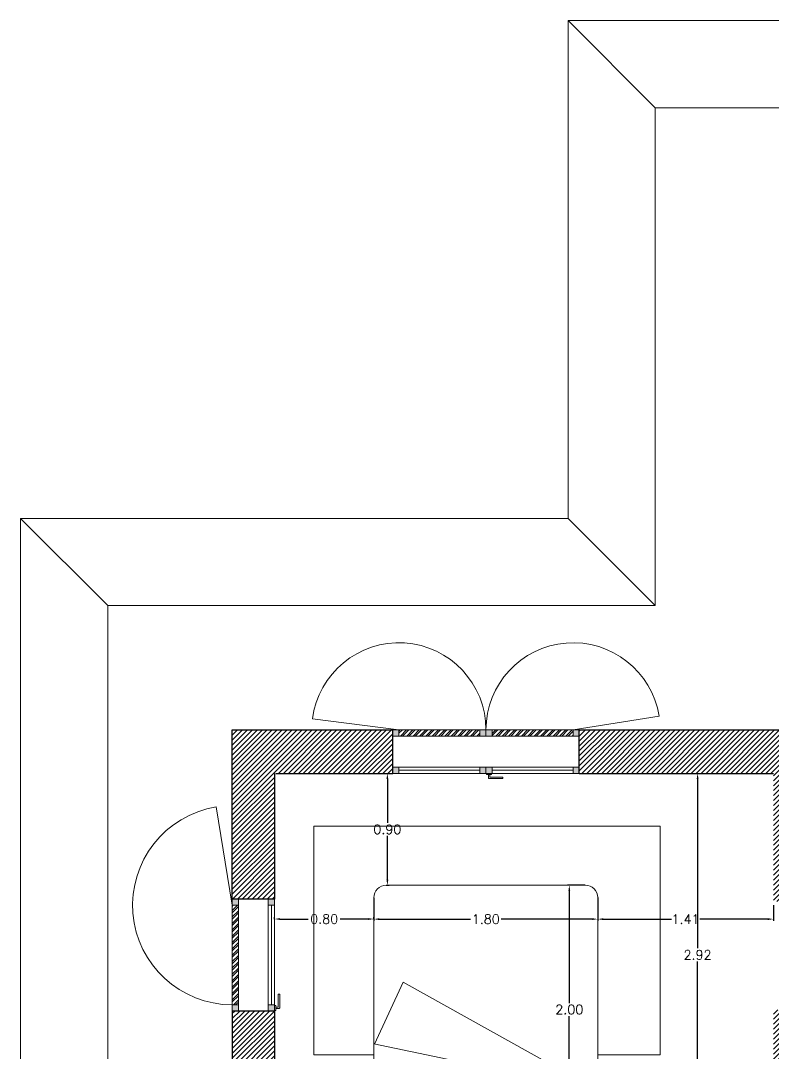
# Model space of a CAD drawing. Header units: millimetres. Extents: x 51 to 284, y 32 to 237.
# Drawn here: x 167.5 to 173.55, y 74.9 to 83.2 of the extents above; entities that cross this region are included whole.
import ezdxf

# ---------------------------------------------------------------- set-up
doc = ezdxf.new("R2010")
doc.units = ezdxf.units.MM
for name, color, linetype, lineweight in [('detalle', 6, 'Continuous', 5), ('FUSTERIA', 2, 'Continuous', 15), ('MUR', 5, 'Continuous', 25), ('PROYECTADO', 1, 'Continuous', 18), ('somb. Muro', 251, 'Continuous', 15), ('sombreado', 253, 'Continuous', 13)]:
    doc.layers.add(name, color=color, linetype=linetype, lineweight=lineweight)
doc.layers.add('SS_VEGETACION', color=7, linetype='Continuous', true_color=0x8ba14f)
doc.styles.add('ROMANS', font='romans.shx')
doc.dimstyles.new('martacota1', dxfattribs={"dimscale": 0.3, "dimtxt": 0.15, "dimasz": 0.15, "dimexe": 0.05, "dimexo": 0, "dimgap": 0.05, "dimtad": 0, "dimtih": 1, "dimtoh": 1, "dimzin": 0, "dimdsep": 46, "dimtxsty": 'ROMANS', "dimcen": 0.05, "dimclrt": 7, "dimadec": 0, "dimazin": 0, "dimtfac": 0.1, "dimtix": 1, "dimtmove": 1, "dimatfit": 3, "dimfxl": 1, "dimtolj": 1, "dimtzin": 1, "dimarcsym": 0})
pattern_1 = [(45, (34.16921, 48.76775), (-0.01998107, 0.01998107), [])]
pattern_2 = [(45, (34.16921, 48.76775), (-0.02559373, 0.02559373), []), (45, (34.186274, 48.76775), (-0.02559373, 0.02559373), [])]

# ---------------------------------------------------------------- blocks, each defined once
blk = doc.blocks.new('*D22')
at = {"layer": 'Defpoints', "color": 0, "transparency": 16777216}
for p in [(170.3383, 76.1524), (172.1383, 76.154), (172.1383, 75.9807)]:
    blk.add_point(p, dxfattribs=at)
at = {"layer": 'SS_VEGETACION', "color": 0, "lineweight": -2, "transparency": 16777216}
for p, q in [((170.3383, 76.1524), (170.3383, 75.9657)), ((172.1383, 76.154), (172.1383, 75.9657)), ((170.3833, 75.9807), (171.1144, 75.9807)), ((172.0933, 75.9807), (171.3622, 75.9807))]:
    blk.add_line(p, q, dxfattribs=at)
at = {"layer": 'SS_VEGETACION', "color": 0, "transparency": 16777216}
for points in [[(170.3833, 75.9882), (170.3833, 75.9732), (170.3383, 75.9807)], [(172.0933, 75.9882), (172.0933, 75.9732), (172.1383, 75.9807)]]:
    blk.add_solid(points, dxfattribs=at)
at = {"layer": 'SS_VEGETACION', "color": 7, "transparency": 16777216, "insert": (171.2383, 75.9807), "char_height": 0.075, "attachment_point": 5, "style": 'ROMANS'}
blk.add_mtext('\\A1;1.80', dxfattribs=at)
blk = doc.blocks.new('*D23')
at = {"layer": 'Defpoints', "color": 0, "transparency": 16777216}
for p in [(171.9096, 76.2539), (172.0383, 76.2539), (172.14, 74.254)]:
    blk.add_point(p, dxfattribs=at)
at = {"layer": 'SS_VEGETACION', "color": 0, "lineweight": -2, "transparency": 16777216}
for p, q in [((172.0383, 76.2539), (171.8946, 76.2539)), ((171.9096, 76.2089), (171.9096, 75.3065)), ((171.9096, 74.299), (171.9096, 75.2015)), ((172.14, 74.254), (171.8946, 74.254))]:
    blk.add_line(p, q, dxfattribs=at)
at = {"layer": 'SS_VEGETACION', "color": 0, "transparency": 16777216}
for points in [[(171.9021, 76.2089), (171.9171, 76.2089), (171.9096, 76.2539)], [(171.9021, 74.299), (171.9171, 74.299), (171.9096, 74.254)]]:
    blk.add_solid(points, dxfattribs=at)
at = {"layer": 'SS_VEGETACION', "color": 7, "transparency": 16777216, "insert": (171.9096, 75.254), "char_height": 0.075, "attachment_point": 5, "style": 'ROMANS'}
blk.add_mtext('\\A1;2.00', dxfattribs=at)
blk = doc.blocks.new('*D24')
at = {"layer": 'Defpoints', "color": 0, "transparency": 16777216}
for p in [(169.54, 75.9814), (169.54, 75.9807), (170.3383, 75.9807)]:
    blk.add_point(p, dxfattribs=at)
at = {"layer": 'SS_VEGETACION', "color": 0, "lineweight": -2, "transparency": 16777216}
for p, q in [((169.54, 75.9807), (169.54, 75.9964)), ((169.585, 75.9814), (169.8099, 75.9814)), ((170.2933, 75.9814), (170.0684, 75.9814)), ((170.3383, 75.9807), (170.3383, 75.9964))]:
    blk.add_line(p, q, dxfattribs=at)
at = {"layer": 'SS_VEGETACION', "color": 0, "transparency": 16777216}
for points in [[(169.585, 75.9889), (169.585, 75.9739), (169.54, 75.9814)], [(170.2933, 75.9889), (170.2933, 75.9739), (170.3383, 75.9814)]]:
    blk.add_solid(points, dxfattribs=at)
at = {"layer": 'SS_VEGETACION', "color": 7, "transparency": 16777216, "insert": (169.9392, 75.9814), "char_height": 0.075, "attachment_point": 5, "style": 'ROMANS'}
blk.add_mtext('\\A1;0.80', dxfattribs=at)
blk = doc.blocks.new('*D25')
at = {"layer": 'Defpoints', "color": 0, "transparency": 16777216}
for p in [(170.4382, 77.1519), (170.4473, 77.1519), (170.4382, 76.2525)]:
    blk.add_point(p, dxfattribs=at)
at = {"layer": 'SS_VEGETACION', "color": 0, "lineweight": -2, "transparency": 16777216}
for p, q in [((170.4382, 77.1519), (170.4623, 77.1519)), ((170.4473, 77.1069), (170.4473, 76.7547)), ((170.4473, 76.2975), (170.4473, 76.6497)), ((170.4382, 76.2525), (170.4623, 76.2525))]:
    blk.add_line(p, q, dxfattribs=at)
at = {"layer": 'SS_VEGETACION', "color": 0, "transparency": 16777216}
for points in [[(170.4398, 77.1069), (170.4548, 77.1069), (170.4473, 77.1519)], [(170.4398, 76.2975), (170.4548, 76.2975), (170.4473, 76.2525)]]:
    blk.add_solid(points, dxfattribs=at)
at = {"layer": 'SS_VEGETACION', "color": 7, "transparency": 16777216, "insert": (170.4473, 76.7022), "char_height": 0.075, "attachment_point": 5, "style": 'ROMANS'}
blk.add_mtext('\\A1;0.90', dxfattribs=at)
blk = doc.blocks.new('*D26')
at = {"layer": 'Defpoints', "color": 0, "transparency": 16777216}
for p in [(173.5498, 76.0919), (172.1385, 75.9808), (173.5498, 75.9807)]:
    blk.add_point(p, dxfattribs=at)
at = {"layer": 'SS_VEGETACION', "color": 0, "lineweight": -2, "transparency": 16777216}
for p, q in [((173.5498, 76.0919), (173.5498, 75.9657)), ((172.1385, 75.9808), (172.1385, 75.9657)), ((172.1835, 75.9807), (172.7309, 75.9807)), ((173.5048, 75.9807), (172.9573, 75.9807))]:
    blk.add_line(p, q, dxfattribs=at)
at = {"layer": 'SS_VEGETACION', "color": 0, "transparency": 16777216}
for points in [[(172.1835, 75.9882), (172.1835, 75.9732), (172.1385, 75.9807)], [(173.5048, 75.9882), (173.5048, 75.9732), (173.5498, 75.9807)]]:
    blk.add_solid(points, dxfattribs=at)
at = {"layer": 'SS_VEGETACION', "color": 7, "transparency": 16777216, "insert": (172.8441, 75.9807), "char_height": 0.075, "attachment_point": 5, "style": 'ROMANS'}
blk.add_mtext('\\A1;1.41', dxfattribs=at)
blk = doc.blocks.new('*D57')
at = {"layer": 'Defpoints', "color": 0, "transparency": 16777216}
for p in [(172.64, 77.1523), (172.9406, 77.1523), (172.64, 74.2346)]:
    blk.add_point(p, dxfattribs=at)
at = {"layer": 'SS_VEGETACION', "color": 0, "lineweight": -2, "transparency": 16777216}
for p, q in [((172.64, 77.1523), (172.9556, 77.1523)), ((172.9406, 77.1073), (172.9406, 75.746)), ((172.9406, 74.2796), (172.9406, 75.641)), ((172.64, 74.2346), (172.9556, 74.2346))]:
    blk.add_line(p, q, dxfattribs=at)
at = {"layer": 'SS_VEGETACION', "color": 0, "transparency": 16777216}
for points in [[(172.9331, 77.1073), (172.9481, 77.1073), (172.9406, 77.1523)], [(172.9331, 74.2796), (172.9481, 74.2796), (172.9406, 74.2346)]]:
    blk.add_solid(points, dxfattribs=at)
at = {"layer": 'SS_VEGETACION', "color": 7, "transparency": 16777216, "insert": (172.9406, 75.6935), "char_height": 0.075, "attachment_point": 5, "style": 'ROMANS'}
blk.add_mtext('\\A1;2.92', dxfattribs=at)

msp = doc.modelspace()

# ---------------------------------------------------------------- hatches: boundary and pattern name
at = {"layer": 'somb. Muro'}
h = msp.add_hatch(dxfattribs=at)
h.set_pattern_fill('ANSI31', color=256, scale=0.0089)
h.set_pattern_definition(pattern_1)
h.paths.add_polyline_path([(176, 81.5019), (175.4, 81.5019), (175.4, 81.1519), (175.7, 81.1519), (176, 81.1519)])
h.paths.add_polyline_path([(179.58, 81.5019), (177.94, 81.5019), (177.94, 81.1419), (179.58, 81.1419)])
h.paths.add_polyline_path([(182.4803, 81.503), (181.52, 81.5019), (181.52, 81.1519), (181.78, 81.1519), (182.4803, 81.1519)])
h.paths.add_polyline_path([(186.0994, 81.5019), (183.38, 81.503), (183.38, 81.1426), (184.2, 81.1426), (184.2, 79.3039), (182.48, 79.3039), (182.48, 80.4419), (182.38, 80.4419), (182.38, 79.2039), (184.95, 79.2039), (184.95, 79.3039), (184.3, 79.3039), (184.3, 81.1426), (185.75, 81.1426), (185.75, 78.4729), (186.1, 78.4729)])
h.paths.add_polyline_path([(185.0216, 75.2519), (184.2408, 75.2519), (184.2408, 74.9019), (184.8694, 74.9019), (185.0669, 74.6906), (185.3224, 74.9293), (185.2749, 74.9802)])
h.paths.add_polyline_path([(182.3008, 75.2519), (181.52, 75.2519), (181.52, 74.9019), (182.3008, 74.9019)])
h.paths.add_polyline_path([(179.58, 75.2519), (177.94, 75.2519), (177.94, 74.9919), (179.05, 74.9919), (179.05, 74.9019), (179.58, 74.9019)])
h.paths.add_polyline_path([(179.05, 74.9919), (177.94, 74.9919), (177.94, 74.9019), (179.05, 74.9019)])
h.paths.add_polyline_path([(176, 75.2519), (173.55, 75.2519), (173.55, 72.1183), (173.9, 72.1183), (173.9, 72.6519), (173.858, 72.6519), (173.858, 74.9919), (176, 74.9919)])
h.paths.add_polyline_path([(176, 74.9919), (173.858, 74.9919), (173.858, 72.6519), (173.9, 72.6519), (173.9, 74.9019), (176, 74.9019)], flags=17)
h.paths.add_polyline_path([(169.54, 72.5846), (170.44, 72.5846), (170.44, 72.6846), (169.2002, 72.6846), (169.2002, 68.7019), (170.645, 68.7019), (170.645, 69.0419), (169.54, 69.0419), (169.54, 70.0519), (171.445, 70.0519), (171.445, 68.7019), (172.045, 68.7019), (172.045, 69.0419), (171.545, 69.0419), (171.545, 70.0519), (173.55, 70.0519), (173.55, 69.0519), (172.845, 69.0519), (172.845, 68.7019), (173.9, 68.7019), (173.9, 71.2183), (173.55, 71.2183), (173.55, 70.1519), (169.54, 70.1519)])
h.paths.add_polyline_path([(170.49, 77.1519), (170.49, 77.5019), (169.2, 77.5019), (169.2, 76.1421), (169.54, 76.1421), (169.54, 77.1519)])
h.paths.add_polyline_path([(171.99, 77.5019), (171.99, 77.1523), (173.5494, 77.1523), (173.5497, 76.1219), (173.65, 76.1219), (173.65, 76.4515), (174.085, 76.4516), (174.085, 76.5519), (174.0494, 76.5519), (173.65, 76.5518), (173.65, 77.152), (173.9475, 77.152), (173.9465, 77.6532), (173.6, 77.6532), (173.6, 77.5019)])
h.paths.add_polyline_path([(185.8499, 77.5729), (185.8499, 76.5039), (185.7999, 76.5039), (185.7999, 77.5729), (185.75, 77.5729), (185.75, 76.5039), (186.3367, 75.8747), (186.5562, 76.0793), (186.5927, 76.1134), (186.1028, 76.6387), (186.1, 77.5729)])
h.paths.add_polyline_path([(173.96, 79.7119), (173.6, 79.7119), (173.6, 78.2532), (173.9475, 78.2532), (173.9475, 79.3719), (174.955, 79.3719), (174.955, 76.7352), (174.9551, 76.4519), (175.055, 76.4519), (175.055, 79.3719), (175.7, 79.3719), (175.7, 79.7119), (175.6, 79.7119)])
h = msp.add_hatch(dxfattribs=at)
h.set_pattern_fill('ANSI31', color=256, scale=0.0089)
h.set_pattern_definition(pattern_1)
h.paths.add_polyline_path([(169.54, 75.2421), (169.2002, 75.2421), (169.2002, 73.2846), (169.54, 73.2846), (169.54, 74.0846), (170.34, 74.0846), (170.34, 73.3846), (170.44, 73.3846), (170.44, 74.0846), (171.64, 74.0846), (171.64, 73.3846), (171.74, 73.3846), (171.74, 74.0846), (172.54, 74.0846), (172.54, 72.6846), (171.64, 72.6846), (171.64, 72.5846), (172.64, 72.5846), (172.64, 74.0846), (172.64, 74.2346), (169.54, 74.2346)])
at = {"layer": 'sombreado', "transparency": 33554564}
h = msp.add_hatch(color=256, dxfattribs=at)
h.dxf.hatch_style = 1
h.paths.add_polyline_path([(170.54, 77.5019), (170.49, 77.5019), (170.49, 77.4519), (170.54, 77.4519)])
h.paths.add_polyline_path([(171.24, 77.5019), (171.19, 77.5019), (171.19, 77.4519), (171.24, 77.4519)])
h.paths.add_polyline_path([(171.29, 77.5019), (171.24, 77.5019), (171.24, 77.4519), (171.29, 77.4519)])
h.paths.add_polyline_path([(171.99, 77.5019), (171.94, 77.5019), (171.94, 77.4519), (171.99, 77.4519)])
h.paths.add_polyline_path([(171.99, 77.2019), (171.94, 77.2019), (171.94, 77.1519), (171.99, 77.1519)])
h.paths.add_polyline_path([(171.29, 77.2019), (171.24, 77.2019), (171.24, 77.1519), (171.29, 77.1519)])
h.paths.add_polyline_path([(171.24, 77.2019), (171.19, 77.2019), (171.19, 77.1519), (171.24, 77.1519)])
h.paths.add_polyline_path([(170.54, 77.2019), (170.49, 77.2019), (170.49, 77.1519), (170.54, 77.1519)])
at = {"layer": 'sombreado'}
h = msp.add_hatch(dxfattribs=at)
h.set_pattern_fill('ANSI32', color=256, scale=0.0038)
h.set_pattern_definition(pattern_2)
h.paths.add_polyline_path([(171.19, 77.5019), (170.54, 77.5019), (170.54, 77.4519), (171.19, 77.4519)])
h.paths.add_polyline_path([(171.94, 77.5019), (171.29, 77.5019), (171.29, 77.4519), (171.94, 77.4519)])
at = {"layer": 'sombreado', "transparency": 33554564}
h = msp.add_hatch(color=256, dxfattribs=at)
h.dxf.hatch_style = 1
h.paths.add_polyline_path([(169.25, 76.1421), (169.2, 76.1421), (169.2, 76.0921), (169.25, 76.0921)])
h.paths.add_polyline_path([(169.2502, 75.2921), (169.2002, 75.2921), (169.2002, 75.2421), (169.2502, 75.2421)])
h.paths.add_polyline_path([(169.54, 75.2921), (169.49, 75.2921), (169.49, 75.2421), (169.54, 75.2421)])
h.paths.add_polyline_path([(169.54, 76.1421), (169.49, 76.1421), (169.49, 76.0921), (169.54, 76.0921)])
at = {"layer": 'sombreado'}
h = msp.add_hatch(dxfattribs=at)
h.set_pattern_fill('ANSI32', color=256, scale=0.0038)
h.set_pattern_definition(pattern_2)
h.paths.add_polyline_path([(169.25, 76.0921), (169.2, 76.0921), (169.2002, 75.2921), (169.2502, 75.2921)])

# ---------------------------------------------------------------- linework, layer by layer
at = {"layer": 'detalle'}
for p, q in [((171.94, 77.5019), (172.6313, 77.6122)), ((170.54, 77.5019), (169.8455, 77.5898)), ((170.54, 77.1769), (171.19, 77.1769)), ((171.29, 77.1769), (171.94, 77.1769)), ((169.2, 76.0921), (169.0723, 76.8819)), ((169.515, 76.0921), (169.515, 75.2921)), ((170.3447, 74.9769), (170.5745, 75.4729)), ((170.5745, 75.4729), (172.1397, 74.604)), ((172.1397, 74.604), (170.3393, 74.9779))]:
    msp.add_line(p, q, dxfattribs=at)
at = {"layer": 'detalle', "lineweight": 5}
for points in [[(171.2851, 77.1519), (171.2851, 77.1419), (171.2451, 77.1419), (171.2451, 77.1519)], [(169.54, 75.2872), (169.55, 75.2872), (169.55, 75.2472), (169.54, 75.2472)]]:
    msp.add_lwpolyline(points, dxfattribs=at)
for points in [[(171.2591, 77.1419), (171.2591, 77.1159, 0.414214), (171.2651, 77.1099), (171.3751, 77.11), (171.3751, 77.122), (171.2711, 77.1219), (171.2711, 77.1419)], [(169.55, 75.2612), (169.576, 75.2613, 0.414214), (169.582, 75.2673), (169.5819, 75.3773), (169.5699, 75.3773), (169.57, 75.2733), (169.55, 75.2732)]]:
    msp.add_lwpolyline(points, format="xyb", dxfattribs=at)
at = {"layer": 'detalle'}
msp.add_lwpolyline([(170.3394, 74.89), (169.8557, 74.89), (169.8557, 76.7266), (172.64, 76.7266), (172.64, 74.89), (172.1394, 74.89)], dxfattribs=at)
for centre, radius, start, end in [((170.54, 77.5019), 0.7, 360, 172.78355), ((171.94, 77.5019), 0.7, 9.06857, 180), ((169.2, 76.0921), 0.8, 99.18897, 270.0152)]:
    msp.add_arc(centre, radius, start, end, dxfattribs=at)
at = {"layer": 'FUSTERIA'}
for p, q in [((170.49, 77.5019), (171.99, 77.5019)), ((170.49, 77.4519), (171.99, 77.4519)), ((170.54, 77.4519), (170.54, 77.5019)), ((171.19, 77.5019), (171.19, 77.4519)), ((171.24, 77.5019), (171.24, 77.4519)), ((171.29, 77.5019), (171.29, 77.4519)), ((171.94, 77.4519), (171.94, 77.5019)), ((170.49, 77.2019), (171.99, 77.2019)), ((170.54, 77.1519), (170.54, 77.2019)), ((171.19, 77.2019), (171.19, 77.1519)), ((171.24, 77.2019), (171.24, 77.1519)), ((171.29, 77.2019), (171.29, 77.1519)), ((171.94, 77.1519), (171.94, 77.2019)), ((170.49, 77.1519), (171.99, 77.1519)), ((170.4382, 76.2525), (172.0383, 76.2539)), ((169.2002, 75.2421), (169.2, 76.1421)), ((169.2502, 75.2422), (169.25, 76.1422)), ((169.49, 75.2421), (169.49, 76.1421)), ((169.54, 75.2421), (169.54, 76.1421)), ((170.34, 74.2524), (170.3383, 76.1524)), ((172.1383, 76.154), (172.14, 74.254)), ((169.25, 76.0921), (169.2, 76.0921)), ((169.54, 76.0921), (169.49, 76.0921)), ((169.2502, 75.2921), (169.2002, 75.2921)), ((169.54, 75.2921), (169.49, 75.2921))]:
    msp.add_line(p, q, dxfattribs=at)
for centre, start, end in [((170.4383, 76.1525), 90.05096, 180.05096), ((172.0383, 76.1539), 0.05096, 90.05096)]:
    msp.add_arc(centre, 0.1, start, end, dxfattribs=at)
at = {"layer": 'MUR'}
for p, q in [((169.2, 76.1421), (169.2, 77.5019)), ((169.2, 77.5019), (170.49, 77.5019)), ((170.49, 77.1519), (170.49, 77.5019)), ((171.99, 77.1519), (171.99, 77.5019)), ((171.99, 77.5019), (173.6, 77.5019)), ((169.54, 77.1519), (169.54, 76.1421)), ((169.55, 77.1519), (170.49, 77.1519)), ((171.99, 77.1523), (173.5494, 77.1523)), ((169.54, 76.1421), (169.2, 76.1421)), ((169.2002, 75.2421), (169.2002, 73.2846)), ((169.54, 75.2421), (169.2002, 75.2421)), ((169.54, 75.2421), (169.54, 74.2346))]:
    msp.add_line(p, q, dxfattribs=at)
at = {"layer": 'PROYECTADO', "ltscale": 0.05}
for p, q in [((172.6, 82.5019), (171.9, 83.2019)), ((168.2, 78.5019), (167.5, 79.2019)), ((172.6, 78.5019), (171.9, 79.2019))]:
    msp.add_line(p, q, dxfattribs=at)
msp.add_lwpolyline([(173.96, 83.2019), (171.9, 83.2019), (171.9, 79.2019), (167.5, 79.2019), (167.5, 67.0019), (174.2, 67.0019), (174.2, 62.2019), (190.3208, 62.2019), (190.3208, 63.9019), (190.3208, 68.036), (196.3254, 73.6353), (187.4044, 83.2019), (176, 83.2019)], dxfattribs=at)
at = {"layer": 'PROYECTADO', "ltscale": 0.03}
msp.add_lwpolyline([(173.96, 82.5019), (172.6, 82.5019), (172.6, 78.5019), (168.2, 78.5019), (168.2, 67.7019), (174.9, 67.7019)], dxfattribs=at)

# ---------------------------------------------------------------- dimensions: what is measured, and where the dimension line sits
at = {"layer": 'SS_VEGETACION', "transparency": 33554620}
for base, p1, p2, picture, middle in [((170.4473, 77.1519), (170.4382, 76.2525), (170.4382, 77.1519), '*D25', (170.4473, 76.7022)), ((172.9406, 77.1523), (172.64, 74.2346), (172.64, 77.1523), '*D57', (172.9406, 75.6935)), ((171.9096, 76.2539), (172.14, 74.254), (172.0383, 76.2539), '*D23', (171.9096, 75.254))]:
    dim = msp.add_linear_dim(base=base, p1=p1, p2=p2, angle=90, dimstyle='martacota1', override={"dimtxt": 0.25}, dxfattribs=at)
    dim.commit()
    dim.dimension.update_dxf_attribs({"geometry": picture, "text_midpoint": middle})
for base, p1, p2, picture, middle in [((172.1383, 75.9807), (170.3383, 76.1524), (172.1383, 76.154), '*D22', (171.2383, 75.9807)), ((169.54, 75.9814), (170.3383, 75.9807), (169.54, 75.9807), '*D24', (169.9392, 75.9814)), ((173.5498, 75.9807), (172.1385, 75.9808), (173.5498, 76.0919), '*D26', (172.8441, 75.9807))]:
    dim = msp.add_linear_dim(base=base, p1=p1, p2=p2, dimstyle='martacota1', override={"dimtxt": 0.25}, dxfattribs=at)
    dim.commit()
    dim.dimension.update_dxf_attribs({"geometry": picture, "text_midpoint": middle})

doc.saveas('drawing.dxf')
